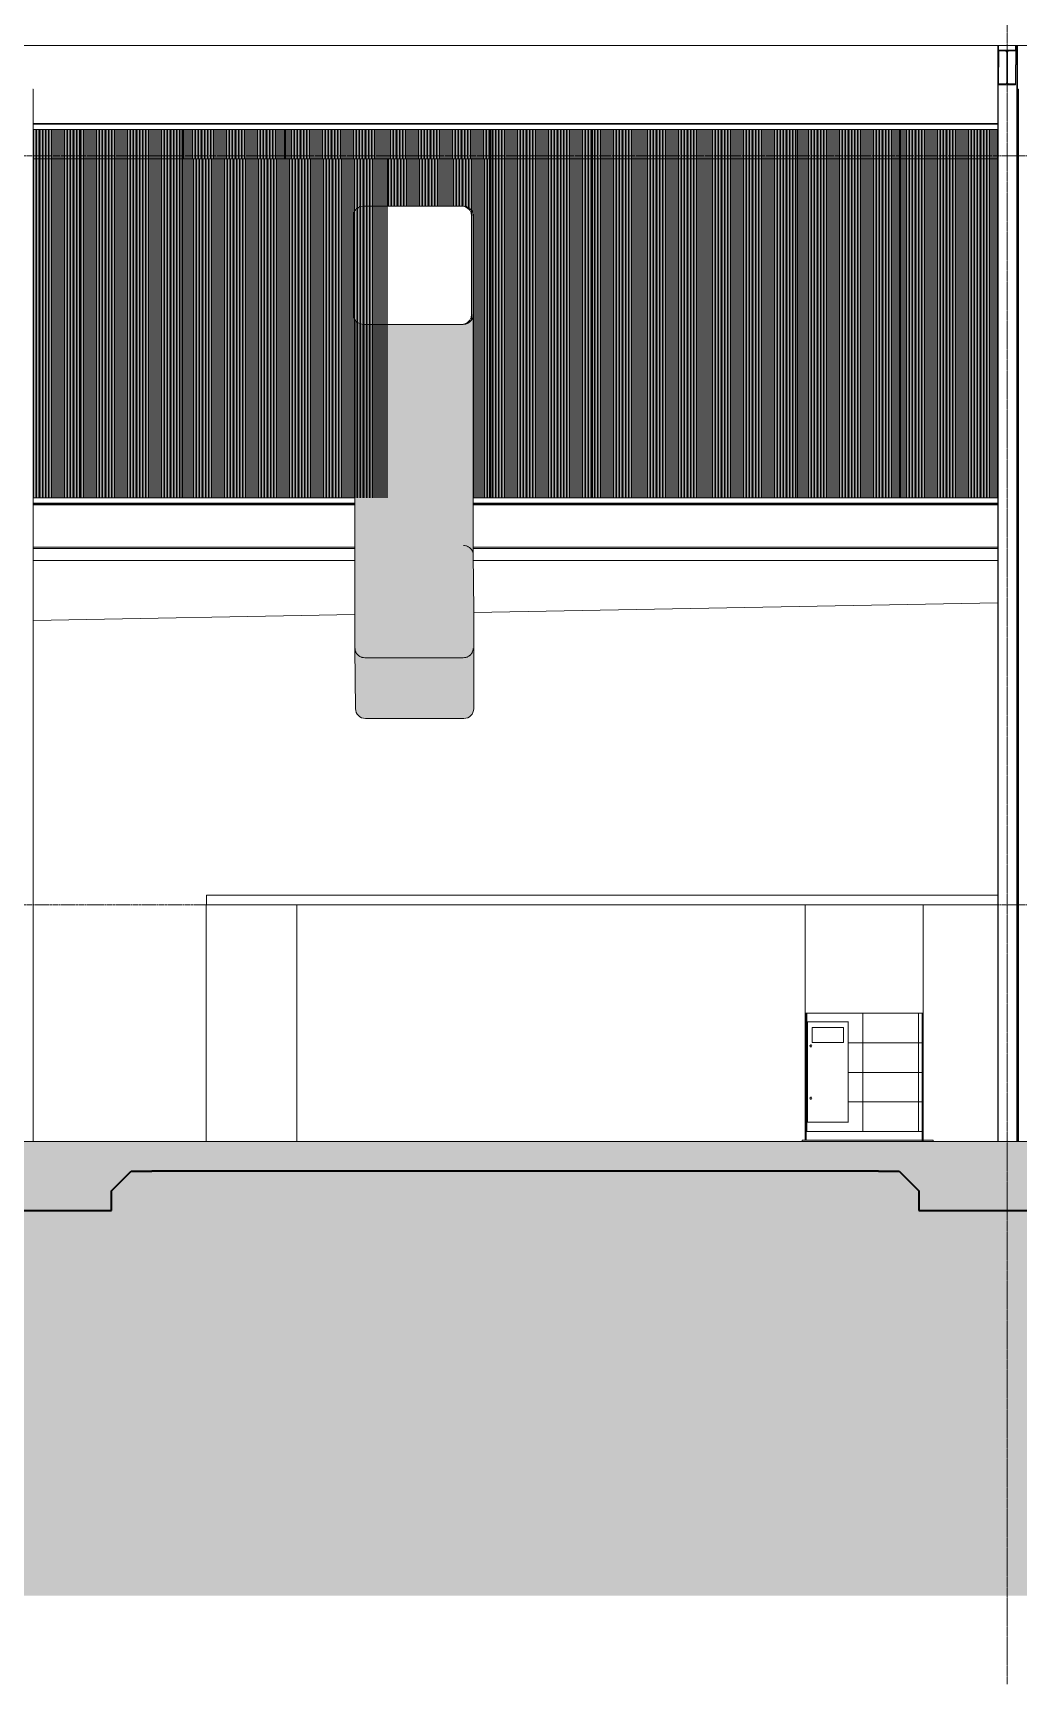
# Model space of a CAD drawing. Header units: millimetres. Extents: x 900982 to 1200730, y -305 to 27743.
# Drawn here: x 950833 to 960836, y -305 to 16446 of the extents above; entities that cross this region are included whole.
import ezdxf

# ---------------------------------------------------------------- set-up
doc = ezdxf.new("R2010")
doc.units = ezdxf.units.MM
for name, pattern in [('AEC_Center', [24, 12, -4, 4, -4]), ('Grid Line', [21, 12, -3, 3, -3]), ('Hidden', [6, 4, -2])]:
    doc.linetypes.add(name, pattern=pattern)
for name, color, linetype, lineweight in [('A-CLNG', 13, 'Continuous', 5), ('A-DETL', 90, 'Continuous', 18), ('A-DETL-GENF', 92, 'Continuous', 5), ('A-FLOR', 192, 'Continuous', 5), ('A-FLOR-LEVL', 51, 'Continuous', 5), ('A-FLOR-PATT', 8, 'Continuous', 15), ('A-GENM', 13, 'Continuous', 5), ('A-GLAZ-CURT', 52, 'Continuous', 5), ('A-GLAZ-CWMG', 51, 'Continuous', 5), ('A-ROOF', 132, 'Continuous', 5), ('A-WALL', 113, 'Continuous', 5), ('Q-SPCQ', 91, 'Continuous', 5), ('S-BEAM', 12, 'Continuous', 5), ('S-COLS', 52, 'Continuous', 5), ('S-GRID', 1, 'Continuous', 5)]:
    doc.layers.add(name, color=color, linetype=linetype, lineweight=lineweight)
pattern_1 = [(50, (1021442.9, 8812.7), (1457.472, -127.512), [152.4, -1676.4]), (355, (1021442.9, 8812.7), (-281.942, 1528.454), [121.92, -1341.12]), (100.451, (1021564.4, 8802.1), (1175.541, 1400.933), [129.52, -1424.721]), (46.184, (1021443, 9219.1), (2168.632, -336.342), [228.6, -2514.6]), (96.636, (1021623.6, 9191), (1899.22, 1979.42), [194.28, -2137.08]), (351.184, (1021443, 9219), (1899.24, 1979.402), [182.88, -2011.68]), (21, (1021646.1, 9117.5), (1212.915, -818.121), [152.4, -1676.4]), (326, (1021646.1, 9117.5), (494.417, 1473.504), [121.92, -1341.12]), (71.451, (1021747.2, 9049.3), (1707.337, 655.37), [129.52, -1424.721]), (37.5, (1021442.9, 8812.7), (24.7094, 676.4402), [67.056, -1257.808, 67.056, -2640.584]), (37.5, (1021442.9, 8812.7), (24.7094, 676.4402), [-1391.92, -1294.384, 67.056, -1279.144]), (7.5, (1021442.9, 8812.7), (534.5577, 801.4443), [67.056, -709.168, 67.056, -1227.328, -513.08]), (7.5, (1021442.9, 8812.7), (534.5577, 801.4443), [-2070.608, 67.056, -446.024]), (327.5, (1020989.8, 8812.7), (1084.7275, -45.8312), [67.056, -440.944, 67.056, -3621.024]), (327.5, (1020989.8, 8812.7), (1084.7275, -45.8312), [-575.056, -1517.904, 67.056, -2036.064]), (317.5, (1020786.6, 8812.7), (1185.035, 203.4135), [67.056, -593.344, 67.056, -985.52, -1493.52]), (317.5, (1020786.6, 8812.7), (1185.035, 203.4135), [-1712.976, 67.056, -1426.464])]

# ---------------------------------------------------------------- blocks, each defined once
blk = doc.blocks.new('SHS-Square Hollow Section-Column - 200x200xSHS-V7-SECTION - GRIDS 2A')
at = {"layer": 'S-COLS'}
for p, q in [((960630, 16321), (960630, 5200)), ((960830, 5200), (960830, 16321))]:
    blk.add_line(p, q, dxfattribs=at)
at = {"layer": 'S-COLS', "linetype": 'Hidden'}
for p, q in [((960635, 16321), (960635, 5200)), ((960825, 5200), (960825, 16321))]:
    blk.add_line(p, q, dxfattribs=at)
blk = doc.blocks.new('Mechanical - Condensers - Mechanical - Condensers-1249279-SECTION - GRIDS 2A')
at = {"layer": 'A-GENM'}
for points in [[(955309, 9591), (955307, 10789), (955304, 11206), (955304, 14590), (955287, 14590), (955287, 13590), (955303, 13590), (955303, 10179)], [(955203, 10108), (955229, 10111), (955253, 10121), (955274, 10136), (955290, 10155), (955300, 10179), (955303, 10203), (955303, 13590), (955300, 13564), (955287, 13537), (955274, 13520), (955253, 13504), (955229, 13494), (955203, 13490), (955203, 10179)], [(954203, 10108), (954203, 13490), (954177, 13492), (954153, 13497), (954128, 13509), (954103, 13532), (954103, 10203), (954106, 10178), (954116, 10155), (954132, 10136), (954153, 10121), (954177, 10111)], [(954203, 10108), (955203, 10108), (955203, 13490), (954203, 13490), (954203, 10179)], [(954209, 9491), (954203, 10108), (954177, 10111), (954153, 10121), (954132, 10136), (954116, 10155), (954106, 10179), (954103, 10203), (954109, 9591), (954116, 9557), (954123, 9541), (954139, 9520), (954159, 9505), (954184, 9495), (954203, 9492)], [(955209, 9491), (955203, 10108), (954203, 10108), (954209, 9491), (954884, 9491)], [(955209, 9491), (955235, 9495), (955259, 9505), (955280, 9520), (955296, 9541), (955306, 9565), (955309, 9591), (955303, 10203), (955300, 10178), (955290, 10155), (955274, 10136), (955253, 10121), (955229, 10111), (955203, 10108)]]:
    blk.add_hatch(color=256, dxfattribs=at).paths.add_polyline_path(points)
at = {"layer": 'A-GENM', "lineweight": 13}
for p, q in [((954087, 14590), (954087, 13590)), ((955187, 14690), (954187, 14690)), ((955287, 13590), (955287, 14590)), ((954187, 13490), (955187, 13490))]:
    blk.add_line(p, q, dxfattribs=at)
at = {"layer": 'A-GENM'}
for p, q in [((955304, 11152), (955304, 14590)), ((954103, 13538), (954103, 10203)), ((955187, 13490), (955203, 13490)), ((955187, 13490), (955203, 13490)), ((955310, 10591), (955304, 11153)), ((955310, 10590), (955309, 9591)), ((954103, 10202), (954109, 9590)), ((954203, 10108), (955203, 10108)), ((955209, 9491), (954209, 9491))]:
    blk.add_line(p, q, dxfattribs=at)
at = {"layer": 'A-GENM', "lineweight": 13, "flags": 128}
for points in [[(954187, 14690), (954156, 14685), (954128, 14671), (954106, 14649), (954092, 14621), (954087, 14590)], [(955287, 14590), (955282, 14621), (955268, 14649), (955246, 14671), (955218, 14685), (955187, 14690)], [(954087, 13590), (954092, 13559), (954106, 13532), (954128, 13509), (954156, 13495), (954187, 13490)], [(955187, 13490), (955218, 13495), (955246, 13509), (955268, 13532), (955282, 13559), (955287, 13590)]]:
    blk.add_lwpolyline(points, dxfattribs=at)
at = {"layer": 'A-GENM'}
for centre, start_param, end_param in [((954209, 9591), 3.130891, 4.701688), ((955209, 9591), 4.701688, 6.272484)]:
    blk.add_ellipse(centre, major_axis=(100, 1.1), ratio=0.998629, start_param=start_param, end_param=end_param, dxfattribs=at)
for points, knots in [([(955304, 14590), (955304, 14595), (955303, 14603), (955300, 14616), (955297, 14627), (955293, 14635), (955290, 14640), (955287, 14646), (955283, 14651), (955279, 14656), (955274, 14661), (955270, 14666), (955263, 14671), (955254, 14677), (955242, 14683), (955225, 14689), (955212, 14690), (955204, 14690)], [0, 0, 0, 0, 0.083333, 0.166667, 0.25, 0.291667, 0.333333, 0.375, 0.416667, 0.458333, 0.5, 0.541667, 0.583333, 0.666667, 0.75, 0.833333, 1, 1, 1, 1]), ([(955203, 13490), (955212, 13490), (955225, 13492), (955241, 13498), (955253, 13503), (955262, 13510), (955269, 13515), (955274, 13520), (955278, 13524), (955284, 13531), (955289, 13538), (955293, 13546), (955296, 13554), (955300, 13564), (955302, 13577), (955303, 13586), (955303, 13590)], [0, 0, 0, 0, 0.166667, 0.25, 0.333333, 0.416667, 0.458333, 0.5, 0.541667, 0.583333, 0.666667, 0.708333, 0.75, 0.833333, 0.916667, 1, 1, 1, 1]), ([(955304, 11152), (955304, 11156), (955303, 11164), (955300, 11176), (955297, 11186), (955293, 11194), (955290, 11199), (955287, 11205), (955283, 11210), (955279, 11214), (955274, 11219), (955270, 11223), (955263, 11228), (955254, 11234), (955242, 11240), (955225, 11245), (955212, 11247), (955204, 11247)], [0, 0, 0, 0, 0.083333, 0.166667, 0.25, 0.291667, 0.333333, 0.375, 0.416667, 0.458333, 0.5, 0.541667, 0.583333, 0.666667, 0.75, 0.833333, 1, 1, 1, 1]), ([(954103, 10203), (954103, 10199), (954104, 10190), (954106, 10178), (954110, 10168), (954113, 10161), (954116, 10155), (954120, 10150), (954124, 10145), (954128, 10140), (954132, 10136), (954137, 10131), (954144, 10126), (954153, 10120), (954165, 10115), (954181, 10110), (954194, 10108), (954203, 10108)], [0, 0, 0, 0, 0.083333, 0.166667, 0.25, 0.291667, 0.333333, 0.375, 0.416667, 0.458333, 0.5, 0.541667, 0.583333, 0.666667, 0.75, 0.833333, 1, 1, 1, 1]), ([(955203, 10108), (955212, 10108), (955225, 10110), (955241, 10115), (955253, 10120), (955262, 10126), (955269, 10131), (955274, 10136), (955278, 10140), (955284, 10147), (955289, 10154), (955293, 10161), (955296, 10168), (955300, 10178), (955302, 10190), (955303, 10199), (955303, 10203)], [0, 0, 0, 0, 0.166667, 0.25, 0.333333, 0.416667, 0.458333, 0.5, 0.541667, 0.583333, 0.666667, 0.708333, 0.75, 0.833333, 0.916667, 1, 1, 1, 1])]:
    blk.add_open_spline(points, degree=3, knots=knots, dxfattribs=at)
blk = doc.blocks.new('Structural Framing 5 - Structural Framing 1-1638361-SECTION - GRIDS 2A')
at = {"layer": 'S-BEAM'}
for p, q in [((960839, 15877), (960830, 15877)), ((960830, 15864), (960839, 15864)), ((960839, 15864), (960839, 15877)), ((960841, 15513), (960839, 15877)), ((960839, 15864), (960841, 15501)), ((960841, 15501), (960830, 15501)), ((960839, 15437), (960830, 15437)), ((960830, 15425), (960839, 15425)), ((960839, 15425), (960839, 15437)), ((960841, 15108), (960839, 15437)), ((960839, 15425), (960841, 15097)), ((960841, 15513), (960841, 15501)), ((960841, 5200), (960841, 15501)), ((960841, 15097), (960830, 15097)), ((960841, 15108), (960841, 15097)), ((960841, 15097), (960841, 5200))]:
    blk.add_line(p, q, dxfattribs=at)
blk = doc.blocks.new('Structural Framing 43 - Structural Framing 1-1638387-SECTION - GRIDS 2A')
at = {"layer": 'S-BEAM'}
for p, q in [((960639, 16274), (960639, 16321)), ((960639, 15931), (960641, 16265)), ((960810, 16274), (960810, 16321)), ((960810, 16265), (960810, 16321)), ((960810, 15931), (960812, 16321)), ((960810, 15921), (960812, 16321))]:
    blk.add_line(p, q, dxfattribs=at)
at = {"layer": 'S-BEAM', "lineweight": 13}
for p, q in [((960810, 16274), (960639, 16274)), ((960639, 16274), (960639, 16265)), ((960639, 16265), (960709, 16265)), ((960721, 16253), (960721, 15942)), ((960728, 15942), (960728, 16253)), ((960739, 16265), (960810, 16265)), ((960810, 16265), (960810, 16274)), ((960709, 15931), (960639, 15931)), ((960639, 15931), (960639, 15921)), ((960639, 15921), (960810, 15921)), ((960810, 15931), (960739, 15931)), ((960810, 15921), (960810, 15931))]:
    blk.add_line(p, q, dxfattribs=at)
at = {"layer": 'S-BEAM', "lineweight": 13, "flags": 128}
for points in [[(960709, 16265), (960712, 16264), (960714, 16263), (960716, 16262), (960718, 16260), (960720, 16258), (960720, 16256), (960721, 16253)], [(960728, 16253), (960728, 16256), (960729, 16258), (960730, 16260), (960732, 16262), (960734, 16263), (960736, 16264), (960739, 16265)], [(960720, 15940), (960720, 15937), (960718, 15935), (960716, 15933), (960714, 15932), (960712, 15931), (960709, 15931)], [(960739, 15931), (960736, 15931), (960734, 15932), (960732, 15933), (960730, 15935), (960729, 15937), (960728, 15940), (960728, 15942)]]:
    blk.add_lwpolyline(points, dxfattribs=at)
blk = doc.blocks.new('Structural Framing 6 - Structural Framing 1-1639752-SECTION - GRIDS 2A')
at = {"layer": 'S-BEAM'}
for p, q in [((950834, 15877), (950830, 15877)), ((950830, 15864), (950834, 15864)), ((950834, 15864), (950834, 15877)), ((950836, 15513), (950834, 15877)), ((950834, 15864), (950836, 15501)), ((950836, 15501), (950830, 15501)), ((950834, 15437), (950830, 15437)), ((950830, 15425), (950834, 15425)), ((950834, 15425), (950834, 15437)), ((950836, 15109), (950834, 15437)), ((950834, 15425), (950836, 15097)), ((950836, 15513), (950836, 15501)), ((950836, 5200), (950836, 15501)), ((950836, 15097), (950830, 15097)), ((950836, 15109), (950836, 15097)), ((950836, 15097), (950836, 5200))]:
    blk.add_line(p, q, dxfattribs=at)
blk = doc.blocks.new('FP_74-SECTION - GRIDS 2A')
at = {"layer": 'A-GENM'}
blk.add_line((950275, 15171), (950275, 11729), dxfattribs=at)
blk = doc.blocks.new('MulticellPanel_Polycarbonate_Danpal_1040w - Premium Dark Opal-V73-SECTION - GRIDS 2A')
at = {"layer": 'A-GENM'}
h = blk.add_hatch(dxfattribs=at)
h.set_pattern_fill('FP_20', color=256, style=0, pattern_type=2)
h.set_pattern_definition([(90, (950794.521, 13427.169), (-15, 9e-16), [])])
h.paths.add_polyline_path([(950278, 11729), (950630, 11729), (950630, 15171), (950278, 15171), (950278, 11891)])
h.paths.add_polyline_path([(951312, 11729), (951310, 15171), (950836, 15171), (950836, 11729), (951310, 11729)])
for p, q in [((950278, 15171), (950275, 15171)), ((950278, 15171), (950630, 15171)), ((950836, 15171), (951312, 15171)), ((951315, 15171), (951312, 15171))]:
    blk.add_line(p, q, dxfattribs=at)
blk.add_blockref('FP_74-SECTION - GRIDS 2A', (0, 0), dxfattribs=at)
blk = doc.blocks.new('FP_61-SECTION - GRIDS 2A')
at = {"layer": 'A-GENM'}
blk.add_line((914915, 15171), (914915, 11729), dxfattribs=at)
blk = doc.blocks.new('MulticellPanel_Polycarbonate_Danpal_1040w - Premium Dark Opal-2881225-SECTION - GRIDS 2A')
at = {"layer": 'A-GENM'}
h = blk.add_hatch(dxfattribs=at)
h.set_pattern_fill('FP_12', color=256, style=0, pattern_type=2)
h.set_pattern_definition([(90, (915434.525, 13427.169), (-15, 9e-16), [])])
h.paths.add_polyline_path([(914918, 11729), (915952, 11729), (915952, 15171), (914918, 15171), (914918, 11805)])
for p, q in [((914918, 15171), (914915, 15171)), ((914918, 15171), (915952, 15171)), ((915955, 15171), (915952, 15171))]:
    blk.add_line(p, q, dxfattribs=at)
blk.add_blockref('FP_61-SECTION - GRIDS 2A', (0, 0), dxfattribs=at)
blk = doc.blocks.new('FP_62-SECTION - GRIDS 2A')
at = {"layer": 'A-GENM'}
blk.add_line((916995, 15171), (916995, 11729), dxfattribs=at)
blk = doc.blocks.new('MulticellPanel_Polycarbonate_Danpal_1040w - Opal-2881228-SECTION - GRIDS 2A')
at = {"layer": 'A-GENM'}
h = blk.add_hatch(dxfattribs=at)
h.set_pattern_fill('FP_13', color=256, style=0, pattern_type=2)
h.set_pattern_definition([(90, (917514.525, 13427.169), (-15, 9e-16), [])])
h.paths.add_polyline_path([(916998, 11729), (918032, 11729), (918032, 15171), (916998, 15171), (916998, 11891)])
for p, q in [((916998, 15171), (916995, 15171)), ((916998, 15171), (918032, 15171)), ((918035, 15171), (918032, 15171))]:
    blk.add_line(p, q, dxfattribs=at)
blk.add_blockref('FP_62-SECTION - GRIDS 2A', (0, 0), dxfattribs=at)
blk = doc.blocks.new('FP_76-SECTION - GRIDS 2A')
at = {"layer": 'A-GENM'}
blk.add_line((954435, 15171), (954435, 14690), dxfattribs=at)
blk = doc.blocks.new('MulticellPanel_Polycarbonate_Danpal_1040w - Opal-V75-SECTION - GRIDS 2A')
at = {"layer": 'A-GENM'}
h = blk.add_hatch(dxfattribs=at)
h.set_pattern_fill('FP_21', color=256, style=0, pattern_type=2)
h.set_pattern_definition([(90, (954954.521, 13427.169), (-15, 9e-16), [])])
h.paths.add_polyline_path([(955304, 11729), (955472, 11729), (955472, 15171), (954438, 15171), (954438, 14690), (955187, 14690), (955218, 14685), (955246, 14671), (955268, 14649), (955282, 14621), (955287, 14590), (955304, 14590), (955304, 11729)])
h.paths.add_polyline_path([(955203, 13490), (955232, 13495), (955253, 13504), (955279, 13526), (955290, 13540), (955300, 13564), (955303, 13590), (955287, 13590), (955282, 13559), (955268, 13532), (955246, 13509), (955218, 13495), (955187, 13490)])
for p, q in [((954438, 15171), (954435, 15171)), ((954438, 15171), (955472, 15171)), ((955475, 15171), (955472, 15171))]:
    blk.add_line(p, q, dxfattribs=at)
blk.add_blockref('FP_76-SECTION - GRIDS 2A', (0, 0), dxfattribs=at)
blk = doc.blocks.new('FP_65-SECTION - GRIDS 2A')
at = {"layer": 'A-GENM'}
blk.add_line((924275, 15171), (924275, 11729), dxfattribs=at)
blk = doc.blocks.new('MulticellPanel_Polycarbonate_Danpal_1040w - Premium Purple-2881231-SECTION - GRIDS 2A')
at = {"layer": 'A-GENM'}
h = blk.add_hatch(dxfattribs=at)
h.set_pattern_fill('FP_15', color=256, style=0, pattern_type=2)
h.set_pattern_definition([(90, (924794.524, 13427.169), (-15, 9e-16), [])])
h.paths.add_polyline_path([(924278, 11729), (925312, 11729), (925312, 15171), (924278, 15171), (924278, 11805)])
for p, q in [((924278, 15171), (924275, 15171)), ((924278, 15171), (925312, 15171)), ((925315, 15171), (925312, 15171))]:
    blk.add_line(p, q, dxfattribs=at)
blk.add_blockref('FP_65-SECTION - GRIDS 2A', (0, 0), dxfattribs=at)
blk = doc.blocks.new('FP_78-SECTION - GRIDS 2A')
at = {"layer": 'A-GENM'}
blk.add_line((959635, 15171), (959635, 11729), dxfattribs=at)
blk = doc.blocks.new('MulticellPanel_Polycarbonate_Danpal_1040w - Premium Purple-V77-SECTION - GRIDS 2A')
at = {"layer": 'A-GENM'}
h = blk.add_hatch(dxfattribs=at)
h.set_pattern_fill('FP_22', color=256, style=0, pattern_type=2)
h.set_pattern_definition([(90, (960154.52, 13427.169), (-15, 9e-16), [])])
h.paths.add_polyline_path([(960499, 11729), (960630, 11729), (960630, 15171), (959638, 15171), (959638, 11729), (959988, 11729)])
for q in [(959635, 15171), (960630, 15171)]:
    blk.add_line((959638, 15171), q, dxfattribs=at)
blk.add_blockref('FP_78-SECTION - GRIDS 2A', (0, 0), dxfattribs=at)
blk = doc.blocks.new('Rectangular Mullion - Frame_Framed Facade_Danpal_DPANMF BT2-V86-SECTION - GRIDS 2A')
at = {"layer": 'A-GLAZ-CWMG'}
for p, q in [((950275, 15527), (950630, 15527)), ((950275, 15521), (950630, 15521)), ((950275, 15468), (950630, 15468)), ((950836, 15527), (951315, 15527)), ((950836, 15521), (951315, 15521)), ((950836, 15468), (951315, 15468))]:
    blk.add_line(p, q, dxfattribs=at)
blk = doc.blocks.new('Rectangular Mullion - Frame_Framed Facade_Danpal_DPANMF BT2-2878822-SECTION - GRIDS 2A')
at = {"layer": 'A-GLAZ-CWMG'}
for p, q in [((911795, 15527), (912835, 15527)), ((911795, 15521), (912835, 15521)), ((911795, 15468), (912835, 15468))]:
    blk.add_line(p, q, dxfattribs=at)
blk = doc.blocks.new('Rectangular Mullion - Frame_Framed Facade_Danpal_DPANMF BT2-V87-SECTION - GRIDS 2A')
at = {"layer": 'A-GLAZ-CWMG'}
for p, q in [((959635, 15527), (960630, 15527)), ((959635, 15521), (960630, 15521)), ((959635, 15468), (960630, 15468))]:
    blk.add_line(p, q, dxfattribs=at)
blk = doc.blocks.new('Rectangular Mullion - Frame_Framed Facade_Danpal_DPANMF BT1-V94-SECTION - GRIDS 2A')
at = {"layer": 'A-GLAZ-CWMG'}
for p, q in [((950630, 11729), (950275, 11729)), ((951315, 11729), (950836, 11729)), ((950630, 11676), (950275, 11676)), ((951315, 11676), (950836, 11676))]:
    blk.add_line(p, q, dxfattribs=at)
blk = doc.blocks.new('Rectangular Mullion - Frame_Framed Facade_Danpal_DPANMF BT1-2878823-SECTION - GRIDS 2A')
at = {"layer": 'A-GLAZ-CWMG'}
for p, q in [((912835, 11729), (911795, 11729)), ((912835, 11676), (911795, 11676))]:
    blk.add_line(p, q, dxfattribs=at)
blk = doc.blocks.new('Rectangular Mullion - Frame_Framed Facade_Danpal_DPANMF BT1-V95-SECTION - GRIDS 2A')
at = {"layer": 'A-GLAZ-CWMG'}
for p, q in [((954103, 11729), (953395, 11729)), ((954103, 11676), (953395, 11676))]:
    blk.add_line(p, q, dxfattribs=at)
blk = doc.blocks.new('Rectangular Mullion - Frame_Framed Facade_Danpal_DPANMF BT1-V96-SECTION - GRIDS 2A')
at = {"layer": 'A-GLAZ-CWMG'}
for p, q in [((955475, 11729), (955303, 11729)), ((955475, 11676), (955303, 11676))]:
    blk.add_line(p, q, dxfattribs=at)
blk = doc.blocks.new('Rectangular Mullion - Frame_Framed Facade_Danpal_DPANMF BT1-V97-SECTION - GRIDS 2A')
at = {"layer": 'A-GLAZ-CWMG'}
for p, q in [((960630, 11729), (959635, 11729)), ((960630, 11676), (959635, 11676))]:
    blk.add_line(p, q, dxfattribs=at)
blk = doc.blocks.new('WALL_FINISH - M-TIL2 Wall Tile-2627969-SECTION - GRIDS 2A')
at = {"layer": 'A-GENM'}
h = blk.add_hatch(dxfattribs=at)
h.set_pattern_fill('FP_39', color=256, style=0, pattern_type=2)
h.set_pattern_definition([(0, (958691.44, 5300), (0, 300), []), (90, (958691.44, 5300), (-567.2, 3e-14), [])])
h.paths.add_polyline_path([(958685, 5300), (959861, 5300), (959861, 6500), (958685, 6500), (958685, 5386)])
h.paths.add_polyline_path([(959065, 5396), (958701, 5396), (958698, 5399), (958698, 6409), (958701, 6412), (959109, 6412), (959115, 6409), (959115, 5399), (959112, 5399), (959109, 5396)])
h.paths.add_polyline_path([(958967, 6203), (959065, 6203), (959065, 6355), (958749, 6355), (958749, 6203), (958882, 6203)])
for p, q in [((958685, 6500), (959861, 6500)), ((959861, 5300), (958685, 5300))]:
    blk.add_line(p, q, dxfattribs=at)
blk = doc.blocks.new('WALL_FINISH - M-TIL2 Wall Tile-2622498-SECTION - GRIDS 2A')
at = {"layer": 'A-GENM'}
h = blk.add_hatch(dxfattribs=at)
h.set_pattern_fill('FP_40', color=256, style=0, pattern_type=2)
h.set_pattern_definition([(0, (959873.27, 5300), (0, 300), []), (90, (959873.27, 5300), (-600, 4e-14), [])])
h.paths.add_polyline_path([(959861, 5300), (959873, 5300), (959873, 6500), (959861, 6500), (959861, 5386)])
for p, q in [((959861, 6500), (959873, 6500)), ((959861, 5300), (959861, 6500)), ((959873, 6500), (959873, 5300)), ((959873, 5300), (959861, 5300))]:
    blk.add_line(p, q, dxfattribs=at)
blk = doc.blocks.new('WALL_FINISH - M-TIL2 Wall Tile-2622462-SECTION - GRIDS 2A')
at = {"layer": 'A-GENM'}
h = blk.add_hatch(dxfattribs=at)
h.set_pattern_fill('FP_41', color=256, style=0, pattern_type=2)
h.set_pattern_definition([(0, (958673.27, 5300), (0, 300), []), (90, (958673.27, 5300), (-600, 4e-14), [])])
h.paths.add_polyline_path([(958685, 5300), (958685, 6500), (958673, 6500), (958673, 5300)])
for p, q in [((958673, 6500), (958685, 6500)), ((958673, 5300), (958673, 6500)), ((958685, 6500), (958685, 6500)), ((958685, 5300), (958685, 6500)), ((958685, 5300), (958685, 6500)), ((958685, 5300), (958673, 5300))]:
    blk.add_line(p, q, dxfattribs=at)
blk = doc.blocks.new('WALL_FINISH - M-FLT1 - Skirting Tile-2317573-SECTION - GRIDS 2A')
at = {"layer": 'A-GENM'}
h = blk.add_hatch(dxfattribs=at)
h.set_pattern_fill('FP_44', color=256, style=0, pattern_type=2)
h.set_pattern_definition([(0, (959873.27, 5200), (0, 600), []), (90, (959873.27, 5200), (-600, 4e-14), [])])
h.paths.add_polyline_path([(959873, 5200), (959873, 5300), (959861, 5300), (959861, 5200)])
for p, q in [((959861, 5300), (959873, 5300)), ((959861, 5200), (959861, 5300)), ((959873, 5300), (959873, 5200))]:
    blk.add_line(p, q, dxfattribs=at)
blk = doc.blocks.new('WALL_FINISH - M-FLT1 - Skirting Tile-2317534-SECTION - GRIDS 2A')
at = {"layer": 'A-GENM'}
h = blk.add_hatch(dxfattribs=at)
h.set_pattern_fill('FP_45', color=256, style=0, pattern_type=2)
h.set_pattern_definition([(0, (958673.27, 5200), (0, 600), []), (90, (958673.27, 5200), (-600, 4e-14), [])])
h.paths.add_polyline_path([(958673, 5212), (958685, 5212), (958685, 5300), (958673, 5300)])
for p, q in [((958673, 5300), (958685, 5300)), ((958673, 5212), (958673, 5300)), ((958685, 5212), (958685, 5300)), ((958685, 5212), (958685, 5300))]:
    blk.add_line(p, q, dxfattribs=at)
blk = doc.blocks.new('WasteBin_Recessed_ASIJDMacDonald - Stainless Steel _10-6474_-2552392-SECTION - GRIDS 2A')
at = {"layer": 'Q-SPCQ'}
for p, q in [((958698, 6409), (958698, 5399)), ((959109, 6412), (958701, 6412)), ((958905, 6412), (958856, 6412)), ((959114, 6412), (959109, 6412)), ((959112, 5399), (959112, 6409)), ((958746, 6203), (958746, 6355)), ((958746, 6355), (959065, 6355)), ((959065, 6203), (958746, 6203)), ((959065, 6355), (959065, 6203)), ((958737, 6179), (958732, 6179)), ((958732, 6159), (958737, 6159)), ((958737, 5649), (958732, 5649)), ((958732, 5629), (958737, 5629)), ((958701, 5396), (959109, 5396)), ((959109, 5396), (959114, 5396))]:
    blk.add_line(p, q, dxfattribs=at)
for centre, major_axis, start_param, end_param in [((958701, 6409), (0, 3.17), 0, 1.570796), ((959109, 6409), (0, 3.18), 4.712389, 6.283185), ((958732, 6169), (0, 10), 0, 3.141593), ((958732, 6169), (0, 10), 3.141593, 6.283185), ((958732, 5639), (0, 10), 0, 3.141593), ((958732, 5639), (0, 10), 3.141593, 6.283185), ((958701, 5399), (0, 3.18), 1.570796, 3.141593), ((959109, 5399), (0, 3.18), 3.141593, 4.712389)]:
    blk.add_ellipse(centre, major_axis=major_axis, ratio=0.945336, start_param=start_param, end_param=end_param, dxfattribs=at)
blk = doc.blocks.new('Structural Framing 61 - Structural Framing 1-2879215-SECTION - GRIDS 2A')
at = {"layer": 'S-BEAM'}
for p, q in [((954103, 11671), (950836, 11671)), ((954103, 11658), (950836, 11658)), ((960630, 11671), (955303, 11671)), ((960630, 11658), (955303, 11658)), ((954103, 11229), (950836, 11229)), ((960630, 11229), (955303, 11229)), ((954103, 11217), (950836, 11217)), ((960630, 11217), (955303, 11217))]:
    blk.add_line(p, q, dxfattribs=at)
blk = doc.blocks.new('FP_118-SECTION - GRIDS 2A')
at = {"layer": 'A-GENM'}
blk.add_line((950275, 15468), (950275, 15171), dxfattribs=at)
blk = doc.blocks.new('MulticellPanel_Polycarbonate_Danpal_1040w - Grey-V117-SECTION - GRIDS 2A')
at = {"layer": 'A-GENM'}
h = blk.add_hatch(dxfattribs=at)
h.set_pattern_fill('FP_53', color=256, style=0, pattern_type=2)
h.set_pattern_definition([(90, (950794.521, 15342.113), (-15, 9e-16), [])])
h.paths.add_polyline_path([(950278, 15171), (950630, 15171), (950630, 15468), (950278, 15468), (950278, 15186)])
h.paths.add_polyline_path([(951312, 15171), (951310, 15468), (950836, 15468), (950836, 15171), (951310, 15171)])
for p, q in [((950275, 15171), (950278, 15171)), ((950630, 15171), (950278, 15171)), ((951312, 15171), (950836, 15171)), ((951312, 15171), (951315, 15171))]:
    blk.add_line(p, q, dxfattribs=at)
blk.add_blockref('FP_118-SECTION - GRIDS 2A', (0, 0), dxfattribs=at)
blk = doc.blocks.new('FP_110-SECTION - GRIDS 2A')
at = {"layer": 'A-GENM'}
blk.add_line((911795, 15468), (911795, 15171), dxfattribs=at)
blk = doc.blocks.new('MulticellPanel_Polycarbonate_Danpal_1040w - Grey-V109-SECTION - GRIDS 2A')
at = {"layer": 'A-GENM'}
h = blk.add_hatch(dxfattribs=at)
h.set_pattern_fill('FP_49', color=256, style=0, pattern_type=2)
h.set_pattern_definition([(90, (912314.525, 15342.113), (-15, 9e-16), [])])
h.paths.add_polyline_path([(911812, 15171), (912832, 15171), (912832, 15468), (911798, 15468), (911798, 15171)])
for p, q in [((911795, 15171), (911798, 15171)), ((912832, 15171), (911798, 15171)), ((912832, 15171), (912835, 15171))]:
    blk.add_line(p, q, dxfattribs=at)
blk.add_blockref('FP_110-SECTION - GRIDS 2A', (0, 0), dxfattribs=at)
blk = doc.blocks.new('FP_120-SECTION - GRIDS 2A')
at = {"layer": 'A-GENM'}
blk.add_line((959635, 15468), (959635, 15171), dxfattribs=at)
blk = doc.blocks.new('MulticellPanel_Polycarbonate_Danpal_1040w - Grey-V119-SECTION - GRIDS 2A')
at = {"layer": 'A-GENM'}
h = blk.add_hatch(dxfattribs=at)
h.set_pattern_fill('FP_54', color=256, style=0, pattern_type=2)
h.set_pattern_definition([(90, (960154.52, 15342.113), (-15, 9e-16), [])])
h.paths.add_polyline_path([(959988, 15171), (960630, 15171), (960630, 15468), (959638, 15468), (959638, 15171), (959733, 15171)])
for p in [(959635, 15171), (960630, 15171)]:
    blk.add_line(p, (959638, 15171), dxfattribs=at)
blk.add_blockref('FP_120-SECTION - GRIDS 2A', (0, 0), dxfattribs=at)

msp = doc.modelspace()

# ---------------------------------------------------------------- hatches: boundary and pattern name
at = {"layer": 'A-DETL-GENF'}
h = msp.add_hatch(dxfattribs=at)
h.set_pattern_fill('FP_1', style=0, pattern_type=2)
h.set_pattern_definition(pattern_1)
h.paths.add_polyline_path([(1020736, 4500), (1021630, 4500), (1021631, 4701), (1021830, 4900), (1022040, 4900), (1022040, 5200), (1019420, 5200), (1019420, 4900), (1019630, 4900), (1019830, 4700), (1019830, 4500), (1020225, 4500)])
h.paths.add_polyline_path([(1013079, 4500), (1013230, 4500), (1013231, 4701), (1013430, 4900), (1013640, 4900), (1013640, 5200), (1011020, 5200), (1011020, 4900), (1011230, 4900), (1011430, 4700), (1011430, 4500), (1012058, 4500)])
h.paths.add_polyline_path([(1002830, 4500), (1002831, 4701), (1003030, 4900), (1003240, 4900), (1003240, 5200), (1000620, 5200), (1000620, 4900), (1000830, 4900), (1001030, 4700), (1001030, 4500)])
h.paths.add_polyline_path([(990630, 4500), (992430, 4500), (992431, 4701), (992630, 4900), (992840, 4900), (992840, 5200), (990220, 5200), (990220, 4900), (990430, 4900), (990630, 4700)])
h.paths.add_polyline_path([(981429, 4500), (982030, 4500), (982031, 4701), (982230, 4900), (982440, 4900), (982440, 5200), (979820, 5200), (979820, 4900), (980030, 4900), (980230, 4700), (980230, 4500), (980408, 4500)])
h.paths.add_polyline_path([(971630, 4500), (971631, 4701), (971830, 4900), (972040, 4900), (972040, 5200), (969420, 5200), (969420, 4900), (969630, 4900), (969830, 4700), (969830, 4500), (970198, 4500)])
h.paths.add_polyline_path([(961630, 4500), (961631, 4701), (961830, 4900), (962040, 4900), (962040, 5200), (959420, 5200), (959420, 4900), (959630, 4900), (959830, 4700), (959830, 4500), (959988, 4500)])
h.paths.add_polyline_path([(951630, 4500), (951631, 4701), (951830, 4900), (952040, 4900), (952040, 5200), (949420, 5200), (949420, 4900), (949630, 4900), (949830, 4700), (949830, 4500)])
h.paths.add_polyline_path([(941611, 4500), (941630, 4500), (941631, 4701), (941830, 4900), (942040, 4900), (942040, 5200), (939420, 5200), (939420, 4900), (939630, 4900), (939830, 4700), (939830, 4500)])
h.paths.add_polyline_path([(931630, 4500), (931631, 4701), (931830, 4900), (932040, 4900), (932040, 5200), (929420, 5200), (929420, 4900), (929630, 4900), (929830, 4700), (929830, 4500), (931401, 4500)])
h.paths.add_polyline_path([(919830, 4500), (921630, 4500), (921630, 4700), (921830, 4900), (922040, 4900), (922040, 5200), (919420, 5200), (919420, 4900), (919630, 4900), (919830, 4700)])
h.paths.add_polyline_path([(911630, 4500), (911630, 4700), (911830, 4900), (912040, 4900), (912040, 5200), (909420, 5200), (909420, 4900), (909630, 4900), (909830, 4700), (909830, 4500), (910982, 4500)])
h = msp.add_hatch(dxfattribs=at)
h.set_pattern_fill('FP_57', color=9, style=0, pattern_type=2)
h.set_pattern_definition([(135, (1021442.9, 8901.1), (-707.1068, 6e-14), [500, -500]), (135, (1021575.5, 9033.67), (-707.1068, 6e-14), [500, -500]), (135, (1021708.1, 9166.25), (-707.1068, 6e-14), [500, -500]), (45, (1021442.9, 8812.7), (0, 707.1068), [500, -500]), (45, (1021575.5, 8680.1), (0, 707.1068), [500, -500]), (45, (1021708.1, 8547.53), (0, 707.1068), [500, -500])])
h.paths.add_polyline_path([(906898, 592), (1037582, 592), (1037582, 4950), (1031974, 4950), (1031974, 4700), (1025986, 4701), (1025986, 4900), (1021830, 4900), (1021630, 4700), (1021630, 4500), (1019830, 4500), (1019829, 4701), (1019630, 4900), (1013430, 4900), (1013230, 4700), (1013230, 4500), (1011430, 4500), (1011429, 4701), (1011230, 4900), (1003030, 4900), (1002830, 4700), (1002830, 4500), (1001030, 4500), (1001029, 4701), (1000827, 4900), (992630, 4900), (992430, 4700), (992430, 4500), (990630, 4500), (990629, 4701), (990430, 4900), (982230, 4900), (982030, 4700), (982030, 4500), (980230, 4500), (980229, 4701), (980030, 4900), (971830, 4900), (971630, 4700), (971630, 4500), (969830, 4500), (969830, 4700), (969630, 4900), (961830, 4900), (961630, 4700), (961630, 4500), (959830, 4500), (959829, 4701), (959630, 4900), (951830, 4900), (951630, 4700), (951630, 4500), (949830, 4500), (949829, 4701), (949630, 4900), (941830, 4900), (941630, 4700), (941630, 4500), (939830, 4500), (939829, 4701), (939630, 4900), (931830, 4900), (931630, 4700), (931630, 4500), (929830, 4500), (929829, 4701), (929630, 4900), (921830, 4900), (921630, 4700), (921630, 4500), (919830, 4500), (919829, 4701), (919630, 4900), (911830, 4900), (911630, 4700), (911630, 4500), (909830, 4500), (909829, 4701), (909630, 4900), (906898, 4899), (906898, 3331)])
at = {"layer": 'A-FLOR-PATT', "lineweight": 5}
h = msp.add_hatch(dxfattribs=at)
h.set_pattern_fill('FP_1', color=256, style=0, pattern_type=2)
h.set_pattern_definition(pattern_1)
h.paths.add_polyline_path([(906898, 4900), (909420, 4900), (909420, 5200), (906898, 5200)])
h.paths.add_polyline_path([(1019420, 4900), (1019420, 5200), (1013640, 5200), (1013640, 4900), (1019204, 4900)])
h.paths.add_polyline_path([(912040, 4900), (919420, 4900), (919420, 5200), (912040, 5200)])
h.paths.add_polyline_path([(1011020, 4900), (1011020, 5200), (1003240, 5200), (1003240, 4900), (1010526, 4900)])
h.paths.add_polyline_path([(922040, 4900), (929420, 4900), (929420, 5200), (922040, 5200)])
h.paths.add_polyline_path([(932040, 4900), (939420, 4900), (939420, 5200), (932040, 5200)])
h.paths.add_polyline_path([(942040, 4900), (949420, 4900), (949420, 5200), (942040, 5200)])
h.paths.add_polyline_path([(1000620, 4900), (1000620, 5200), (992840, 5200), (992840, 4900), (999806, 4900)])
h.paths.add_polyline_path([(952040, 4900), (959420, 4900), (959420, 5200), (952040, 5200)])
h.paths.add_polyline_path([(990220, 4900), (990220, 5200), (982440, 5200), (982440, 4900), (990107, 4900)])
h.paths.add_polyline_path([(962040, 4900), (969420, 4900), (969420, 5200), (962040, 5200)])
h.paths.add_polyline_path([(972040, 4900), (979820, 4900), (979820, 5200), (972040, 5200)])
h = msp.add_hatch(dxfattribs=at)
h.set_pattern_fill('FP_1', color=256, style=0, pattern_type=2)
h.set_pattern_definition(pattern_1)
h.paths.add_polyline_path([(1019420, 4900), (1019420, 5200), (1013640, 5200), (1013640, 4900), (1019204, 4900)])
h.paths.add_polyline_path([(907919, 4900), (909420, 4900), (909420, 5200), (906898, 5200), (906898, 4900)])
h.paths.add_polyline_path([(912040, 4900), (919420, 4900), (919420, 5200), (912040, 5200)])
h.paths.add_polyline_path([(1011020, 4900), (1011020, 5200), (1003240, 5200), (1003240, 4900), (1010526, 4900)])
h.paths.add_polyline_path([(922040, 4900), (929420, 4900), (929420, 5200), (922040, 5200)])
h.paths.add_polyline_path([(932040, 4900), (939420, 4900), (939420, 5200), (932040, 5200)])
h.paths.add_polyline_path([(1000620, 4900), (1000620, 5200), (992840, 5200), (992840, 4900), (999806, 4900)])
h.paths.add_polyline_path([(942040, 4900), (949420, 4900), (949420, 5200), (942040, 5200)])
h.paths.add_polyline_path([(952040, 4900), (959420, 4900), (959420, 5200), (952040, 5200)])
h.paths.add_polyline_path([(990220, 4900), (990220, 5200), (982440, 5200), (982440, 4900), (990107, 4900)])
h.paths.add_polyline_path([(962040, 4900), (969420, 4900), (969420, 5200), (962040, 5200)])
h.paths.add_polyline_path([(972040, 4900), (979820, 4900), (979820, 5200), (972040, 5200)])

# ---------------------------------------------------------------- linework, layer by layer
at = {"layer": 'A-CLNG'}
for p, q in [((952595, 7700), (960630, 7700)), ((952595, 7600), (952595, 7700)), ((960630, 7600), (952595, 7600))]:
    msp.add_line(p, q, dxfattribs=at)
at = {"layer": 'A-DETL', "lineweight": 15}
for p, q in [((952040, 5200), (949420, 5200)), ((962040, 5200), (959420, 5200))]:
    msp.add_line(p, q, dxfattribs=at)
at = {"layer": 'A-DETL', "lineweight": 35}
for p, q in [((951630, 4700), (951830, 4900)), ((951830, 4900), (952040, 4900)), ((959420, 4900), (952040, 4900)), ((959420, 4900), (959630, 4900)), ((959630, 4900), (959830, 4700)), ((951630, 4500), (951630, 4700)), ((959830, 4700), (959830, 4500)), ((949830, 4500), (951630, 4500)), ((959830, 4500), (961630, 4500))]:
    msp.add_line(p, q, dxfattribs=at)
at = {"layer": 'A-FLOR', "lineweight": 15}
msp.add_line((959420, 5200), (952040, 5200), dxfattribs=at)
at = {"layer": 'A-FLOR'}
for p, q in [((958643, 5212), (959973, 5212)), ((958643, 5212), (958643, 5200)), ((959973, 5212), (959973, 5200))]:
    msp.add_line(p, q, dxfattribs=at)
at = {"layer": 'A-FLOR-LEVL', "linetype": 'AEC_Center'}
for p, q in [((901782, 15200), (1042698, 15200)), ((901782, 7600), (1042698, 7600)), ((901782, 5200), (1042698, 5200))]:
    msp.add_line(p, q, dxfattribs=at)
at = {"layer": 'A-ROOF', "lineweight": 15}
msp.add_line((910465, 16318), (1020720, 16324), dxfattribs=at)
at = {"layer": 'A-ROOF'}
for p, q in [((954103, 11093), (950836, 11093)), ((960630, 11093), (955303, 11093))]:
    msp.add_line(p, q, dxfattribs=at)
at = {"layer": 'A-WALL'}
for p, q in [((960630, 10665), (955310, 10568)), ((954103, 10545), (950836, 10485)), ((952593, 7600), (952593, 5200)), ((953513, 5200), (953513, 7600)), ((958673, 5212), (958673, 7600)), ((958673, 7600), (958673, 6500)), ((959873, 7600), (959873, 5200))]:
    msp.add_line(p, q, dxfattribs=at)
at = {"layer": 'S-GRID', "linetype": 'Grid Line'}
msp.add_line((960724, -305), (960724, 26143), dxfattribs=at)

# ---------------------------------------------------------------- block references
at = {"layer": 'A-GENM'}
for name in ['Mechanical - Condensers - Mechanical - Condensers-1249279-SECTION - GRIDS 2A', 'WALL_FINISH - M-TIL2 Wall Tile-2622462-SECTION - GRIDS 2A', 'WALL_FINISH - M-TIL2 Wall Tile-2627969-SECTION - GRIDS 2A', 'WALL_FINISH - M-TIL2 Wall Tile-2622498-SECTION - GRIDS 2A', 'WALL_FINISH - M-FLT1 - Skirting Tile-2317534-SECTION - GRIDS 2A', 'WALL_FINISH - M-FLT1 - Skirting Tile-2317573-SECTION - GRIDS 2A']:
    msp.add_blockref(name, (0, 0), dxfattribs=at)
at = {"layer": 'A-GLAZ-CURT'}
for name, p in [('MulticellPanel_Polycarbonate_Danpal_1040w - Grey-V117-SECTION - GRIDS 2A', (0, 0)), ('MulticellPanel_Polycarbonate_Danpal_1040w - Grey-V109-SECTION - GRIDS 2A', (39520, 0)), ('MulticellPanel_Polycarbonate_Danpal_1040w - Grey-V109-SECTION - GRIDS 2A', (40560, 0)), ('MulticellPanel_Polycarbonate_Danpal_1040w - Grey-V109-SECTION - GRIDS 2A', (41600, 0)), ('MulticellPanel_Polycarbonate_Danpal_1040w - Grey-V109-SECTION - GRIDS 2A', (42640, 0)), ('MulticellPanel_Polycarbonate_Danpal_1040w - Grey-V109-SECTION - GRIDS 2A', (43680, 0)), ('MulticellPanel_Polycarbonate_Danpal_1040w - Grey-V109-SECTION - GRIDS 2A', (44720, 0)), ('MulticellPanel_Polycarbonate_Danpal_1040w - Grey-V109-SECTION - GRIDS 2A', (45760, 0)), ('MulticellPanel_Polycarbonate_Danpal_1040w - Grey-V109-SECTION - GRIDS 2A', (46800, 0)), ('MulticellPanel_Polycarbonate_Danpal_1040w - Grey-V119-SECTION - GRIDS 2A', (0, 0)), ('MulticellPanel_Polycarbonate_Danpal_1040w - Premium Dark Opal-V73-SECTION - GRIDS 2A', (0, 0)), ('MulticellPanel_Polycarbonate_Danpal_1040w - Premium Dark Opal-2881225-SECTION - GRIDS 2A', (36400, 0)), ('MulticellPanel_Polycarbonate_Danpal_1040w - Opal-2881228-SECTION - GRIDS 2A', (35360, 0)), ('MulticellPanel_Polycarbonate_Danpal_1040w - Opal-2881228-SECTION - GRIDS 2A', (36400, 0)), ('MulticellPanel_Polycarbonate_Danpal_1040w - Opal-V75-SECTION - GRIDS 2A', (0, 0)), ('MulticellPanel_Polycarbonate_Danpal_1040w - Premium Purple-2881231-SECTION - GRIDS 2A', (31200, 0)), ('MulticellPanel_Polycarbonate_Danpal_1040w - Premium Purple-2881231-SECTION - GRIDS 2A', (32240, 0)), ('MulticellPanel_Polycarbonate_Danpal_1040w - Premium Purple-2881231-SECTION - GRIDS 2A', (33280, 0)), ('MulticellPanel_Polycarbonate_Danpal_1040w - Premium Purple-2881231-SECTION - GRIDS 2A', (34320, 0)), ('MulticellPanel_Polycarbonate_Danpal_1040w - Premium Purple-V77-SECTION - GRIDS 2A', (0, 0))]:
    msp.add_blockref(name, p, dxfattribs=at)
at = {"layer": 'A-GLAZ-CWMG'}
for name, p in [('Rectangular Mullion - Frame_Framed Facade_Danpal_DPANMF BT2-V86-SECTION - GRIDS 2A', (0, 0)), ('Rectangular Mullion - Frame_Framed Facade_Danpal_DPANMF BT2-2878822-SECTION - GRIDS 2A', (39520, 0)), ('Rectangular Mullion - Frame_Framed Facade_Danpal_DPANMF BT2-2878822-SECTION - GRIDS 2A', (40560, 0)), ('Rectangular Mullion - Frame_Framed Facade_Danpal_DPANMF BT2-2878822-SECTION - GRIDS 2A', (41600, 0)), ('Rectangular Mullion - Frame_Framed Facade_Danpal_DPANMF BT2-2878822-SECTION - GRIDS 2A', (42640, 0)), ('Rectangular Mullion - Frame_Framed Facade_Danpal_DPANMF BT2-2878822-SECTION - GRIDS 2A', (43680, 0)), ('Rectangular Mullion - Frame_Framed Facade_Danpal_DPANMF BT2-2878822-SECTION - GRIDS 2A', (44720, 0)), ('Rectangular Mullion - Frame_Framed Facade_Danpal_DPANMF BT2-2878822-SECTION - GRIDS 2A', (45760, 0)), ('Rectangular Mullion - Frame_Framed Facade_Danpal_DPANMF BT2-2878822-SECTION - GRIDS 2A', (46800, 0)), ('Rectangular Mullion - Frame_Framed Facade_Danpal_DPANMF BT2-V87-SECTION - GRIDS 2A', (0, 0)), ('Rectangular Mullion - Frame_Framed Facade_Danpal_DPANMF BT1-V94-SECTION - GRIDS 2A', (0, 0)), ('Rectangular Mullion - Frame_Framed Facade_Danpal_DPANMF BT1-2878823-SECTION - GRIDS 2A', (39520, 0)), ('Rectangular Mullion - Frame_Framed Facade_Danpal_DPANMF BT1-2878823-SECTION - GRIDS 2A', (40560, 0)), ('Rectangular Mullion - Frame_Framed Facade_Danpal_DPANMF BT1-V95-SECTION - GRIDS 2A', (0, 0)), ('Rectangular Mullion - Frame_Framed Facade_Danpal_DPANMF BT1-V96-SECTION - GRIDS 2A', (0, 0)), ('Rectangular Mullion - Frame_Framed Facade_Danpal_DPANMF BT1-2878823-SECTION - GRIDS 2A', (43680, 0)), ('Rectangular Mullion - Frame_Framed Facade_Danpal_DPANMF BT1-2878823-SECTION - GRIDS 2A', (44720, 0)), ('Rectangular Mullion - Frame_Framed Facade_Danpal_DPANMF BT1-2878823-SECTION - GRIDS 2A', (45760, 0)), ('Rectangular Mullion - Frame_Framed Facade_Danpal_DPANMF BT1-2878823-SECTION - GRIDS 2A', (46800, 0)), ('Rectangular Mullion - Frame_Framed Facade_Danpal_DPANMF BT1-V97-SECTION - GRIDS 2A', (0, 0))]:
    msp.add_blockref(name, p, dxfattribs=at)
at = {"layer": 'Q-SPCQ'}
msp.add_blockref('WasteBin_Recessed_ASIJDMacDonald - Stainless Steel _10-6474_-2552392-SECTION - GRIDS 2A', (0, 0), dxfattribs=at)
at = {"layer": 'S-BEAM'}
for name in ['Structural Framing 43 - Structural Framing 1-1638387-SECTION - GRIDS 2A', 'Structural Framing 6 - Structural Framing 1-1639752-SECTION - GRIDS 2A', 'Structural Framing 5 - Structural Framing 1-1638361-SECTION - GRIDS 2A', 'Structural Framing 61 - Structural Framing 1-2879215-SECTION - GRIDS 2A']:
    msp.add_blockref(name, (0, 0), dxfattribs=at)
at = {"layer": 'S-COLS'}
msp.add_blockref('SHS-Square Hollow Section-Column - 200x200xSHS-V7-SECTION - GRIDS 2A', (0, 0), dxfattribs=at)

doc.saveas('drawing.dxf')
